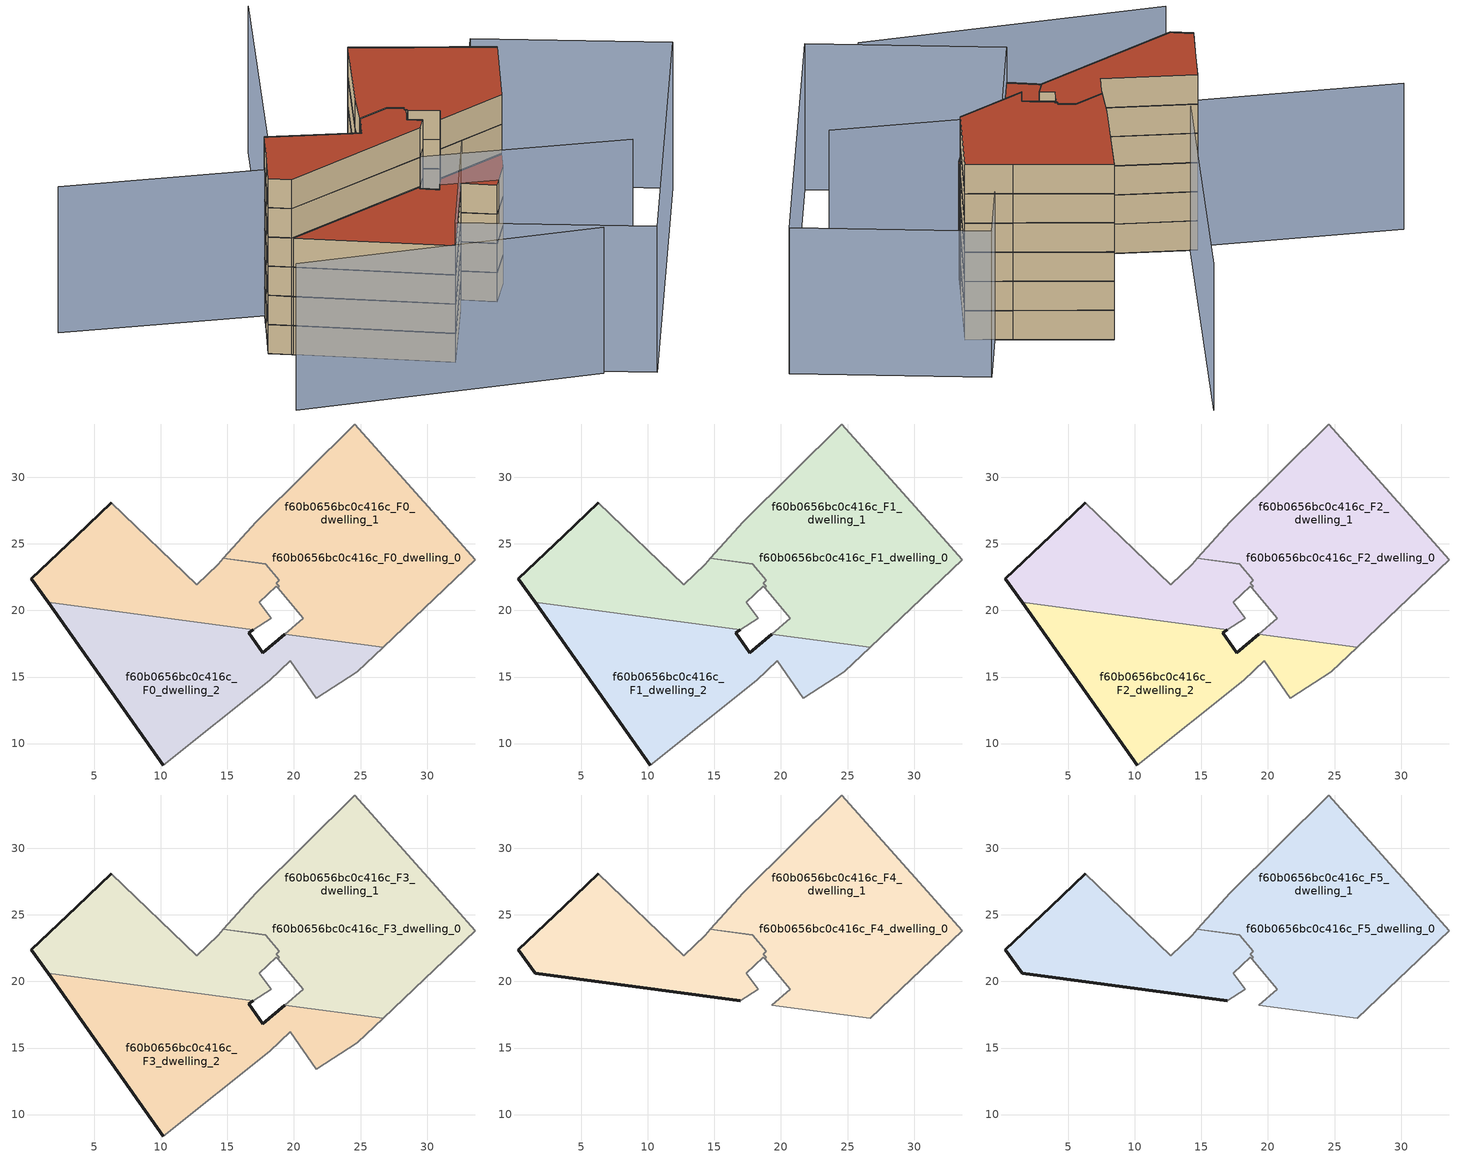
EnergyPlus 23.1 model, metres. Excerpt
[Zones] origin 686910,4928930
f60b0656bc0c416c_F0_dwelling_0
 floor ground (EU_floor_Construction): 18.29,19.43 17.39,20.63 18.67,21.83 18.76,21.72 18.88,21.82 18.68,22.05 18.9,22.26 17.87,23.49 14.7,23.92 14.31,23.48 12.7,21.95 6.26,28.1 3.68,25.62 0.28,22.37 1.52,20.62 16.92,18.55 z0; 17.87,23.49 17.86,23.49 14.7,23.92 z0; 33.6,23.81 30.67,27.1 24.55,34.01 17.16,26.65 14.7,23.92 17.86,23.49 17.87,23.49 18.9,22.26 18.68,22.05 18.88,21.82 18.76,21.72 20.69,19.41 19.29,18.23 26.7,17.23 z0
 wall adiabatic (EU_wall_Construction): 17.87,23.49 14.7,23.92 17.16,26.65 24.55,34.01 30.67,27.1 33.6,23.81 26.7,17.23 19.29,18.23 20.69,19.41 18.77,21.72 z0:3
 wall to f60b0656bc0c416c_F0_dwelling_1 (EU_wall_Construction): 18.76,21.72 18.88,21.82 18.68,22.05 18.9,22.26 17.87,23.49 z0:3
f60b0656bc0c416c_F0_dwelling_1
 floor ground (EU_floor_Construction): 18.29,19.43 17.39,20.63 18.67,21.83 18.76,21.72 18.88,21.82 18.68,22.05 18.9,22.26 17.87,23.49 14.7,23.92 14.31,23.48 12.7,21.95 6.26,28.1 3.68,25.62 0.28,22.37 1.52,20.62 16.92,18.55 z0; 17.87,23.49 17.86,23.49 14.7,23.92 z0; 33.6,23.81 30.67,27.1 24.55,34.01 17.16,26.65 14.7,23.92 17.86,23.49 17.87,23.49 18.9,22.26 18.68,22.05 18.88,21.82 18.76,21.72 20.69,19.41 19.29,18.23 26.7,17.23 z0
 wall outside (EU_wall_Construction): 1.52,20.62 0.28,22.37 3.68,25.62 6.26,28.1 z0:3
 wall adiabatic (EU_wall_Construction): 18.77,21.72 18.67,21.83 17.39,20.63 18.29,19.43 16.92,18.55 / 6.26,28.1 12.7,21.95 14.31,23.48 14.7,23.92 17.86,23.49 17.87,23.49 z0:3
 wall to f60b0656bc0c416c_F0_dwelling_2 (EU_wall_Construction): 16.92,18.55 1.52,20.62 z0:3
f60b0656bc0c416c_F0_dwelling_2
 floor ground (EU_floor_Construction): 21.69,13.42 24.77,15.39 26.7,17.23 19.29,18.23 17.65,16.84 16.61,18.34 16.92,18.55 1.52,20.62 10.19,8.39 18.17,14.76 19.71,16.21 z0
 wall outside (EU_wall_Construction): 10.19,8.39 1.52,20.62 / 16.92,18.55 16.61,18.34 17.65,16.84 19.29,18.23 z0:3
 wall adiabatic (EU_wall_Construction): 19.29,18.23 26.7,17.23 24.77,15.39 21.69,13.42 19.71,16.21 18.17,14.76 10.19,8.39 z0:3
f60b0656bc0c416c_F1_dwelling_0
 floor outside (EU_floor_Construction): 33.6,23.81 30.67,27.1 24.55,34.01 17.16,26.65 14.7,23.92 17.86,23.49 17.87,23.49 18.9,22.26 18.68,22.05 18.88,21.82 18.76,21.72 20.69,19.41 19.29,18.23 26.7,17.23 z3; 18.29,19.43 17.39,20.63 18.67,21.83 18.76,21.72 18.88,21.82 18.68,22.05 18.9,22.26 17.87,23.49 14.7,23.92 14.31,23.48 12.7,21.95 6.26,28.1 3.68,25.62 0.28,22.37 1.52,20.62 16.92,18.55 z3; 17.87,23.49 17.86,23.49 14.7,23.92 z3
 wall adiabatic (EU_wall_Construction): 17.87,23.49 14.7,23.92 17.16,26.65 24.55,34.01 30.67,27.1 33.6,23.81 26.7,17.23 19.29,18.23 20.69,19.41 18.77,21.72 z3:6
 wall to f60b0656bc0c416c_F1_dwelling_1 (EU_wall_Construction): 18.76,21.72 18.88,21.82 18.68,22.05 18.9,22.26 17.87,23.49 z3:6
f60b0656bc0c416c_F1_dwelling_1
 floor to f60b0656bc0c416c_F0_dwelling_1 (EU_floor_Construction): 18.29,19.43 17.39,20.63 18.67,21.83 18.76,21.72 18.88,21.82 18.68,22.05 18.9,22.26 17.87,23.49 14.7,23.92 14.31,23.48 12.7,21.95 6.26,28.1 3.68,25.62 0.28,22.37 1.52,20.62 16.92,18.55 z3; 17.87,23.49 17.86,23.49 14.7,23.92 z3; 33.6,23.81 30.67,27.1 24.55,34.01 17.16,26.65 14.7,23.92 17.86,23.49 17.87,23.49 18.9,22.26 18.68,22.05 18.88,21.82 18.76,21.72 20.69,19.41 19.29,18.23 26.7,17.23 z3
 wall outside (EU_wall_Construction): 1.52,20.62 0.28,22.37 3.68,25.62 6.26,28.1 z3:6
 wall adiabatic (EU_wall_Construction): 18.77,21.72 18.67,21.83 17.39,20.63 18.29,19.43 16.92,18.55 / 6.26,28.1 12.7,21.95 14.31,23.48 14.7,23.92 17.86,23.49 17.87,23.49 z3:6
 wall to f60b0656bc0c416c_F1_dwelling_2 (EU_wall_Construction): 16.92,18.55 1.52,20.62 z3:6
f60b0656bc0c416c_F1_dwelling_2
 floor to f60b0656bc0c416c_F0_dwelling_2 (EU_floor_Construction): 21.69,13.42 24.77,15.39 26.7,17.23 19.29,18.23 17.65,16.84 16.61,18.34 16.92,18.55 1.52,20.62 10.19,8.39 18.17,14.76 19.71,16.21 z3
 wall outside (EU_wall_Construction): 10.19,8.39 1.52,20.62 / 16.92,18.55 16.61,18.34 17.65,16.84 19.29,18.23 z3:6
 wall adiabatic (EU_wall_Construction): 19.29,18.23 26.7,17.23 24.77,15.39 21.69,13.42 19.71,16.21 18.17,14.76 10.19,8.39 z3:6
f60b0656bc0c416c_F2_dwelling_0
 floor outside (EU_floor_Construction): 33.6,23.81 30.67,27.1 24.55,34.01 17.16,26.65 14.7,23.92 17.86,23.49 17.87,23.49 18.9,22.26 18.68,22.05 18.88,21.82 18.76,21.72 20.69,19.41 19.29,18.23 26.7,17.23 z6; 18.29,19.43 17.39,20.63 18.67,21.83 18.76,21.72 18.88,21.82 18.68,22.05 18.9,22.26 17.87,23.49 14.7,23.92 14.31,23.48 12.7,21.95 6.26,28.1 3.68,25.62 0.28,22.37 1.52,20.62 16.92,18.55 z6; 17.87,23.49 17.86,23.49 14.7,23.92 z6
 wall adiabatic (EU_wall_Construction): 17.87,23.49 14.7,23.92 17.16,26.65 24.55,34.01 30.67,27.1 33.6,23.81 26.7,17.23 19.29,18.23 20.69,19.41 18.77,21.72 z6:9
 wall to f60b0656bc0c416c_F2_dwelling_1 (EU_wall_Construction): 18.76,21.72 18.88,21.82 18.68,22.05 18.9,22.26 17.87,23.49 z6:9
f60b0656bc0c416c_F2_dwelling_1
 floor to f60b0656bc0c416c_F1_dwelling_1 (EU_floor_Construction): 18.29,19.43 17.39,20.63 18.67,21.83 18.76,21.72 18.88,21.82 18.68,22.05 18.9,22.26 17.87,23.49 14.7,23.92 14.31,23.48 12.7,21.95 6.26,28.1 3.68,25.62 0.28,22.37 1.52,20.62 16.92,18.55 z6; 17.87,23.49 17.86,23.49 14.7,23.92 z6; 33.6,23.81 30.67,27.1 24.55,34.01 17.16,26.65 14.7,23.92 17.86,23.49 17.87,23.49 18.9,22.26 18.68,22.05 18.88,21.82 18.76,21.72 20.69,19.41 19.29,18.23 26.7,17.23 z6
 wall outside (EU_wall_Construction): 1.52,20.62 0.28,22.37 3.68,25.62 6.26,28.1 z6:9
 wall adiabatic (EU_wall_Construction): 18.77,21.72 18.67,21.83 17.39,20.63 18.29,19.43 16.92,18.55 / 6.26,28.1 12.7,21.95 14.31,23.48 14.7,23.92 17.86,23.49 17.87,23.49 z6:9
 wall to f60b0656bc0c416c_F2_dwelling_2 (EU_wall_Construction): 16.92,18.55 1.52,20.62 z6:9
f60b0656bc0c416c_F2_dwelling_2
 floor to f60b0656bc0c416c_F1_dwelling_2 (EU_floor_Construction): 21.69,13.42 24.77,15.39 26.7,17.23 19.29,18.23 17.65,16.84 16.61,18.34 16.92,18.55 1.52,20.62 10.19,8.39 18.17,14.76 19.71,16.21 z6
 wall outside (EU_wall_Construction): 10.19,8.39 1.52,20.62 / 16.92,18.55 16.61,18.34 17.65,16.84 19.29,18.23 z6:9
 wall adiabatic (EU_wall_Construction): 19.29,18.23 26.7,17.23 24.77,15.39 21.69,13.42 19.71,16.21 18.17,14.76 10.19,8.39 z6:9
f60b0656bc0c416c_F3_dwelling_0
 floor outside (EU_floor_Construction): 33.6,23.81 30.67,27.1 24.55,34.01 17.16,26.65 14.7,23.92 17.86,23.49 17.87,23.49 18.9,22.26 18.68,22.05 18.88,21.82 18.76,21.72 20.69,19.41 19.29,18.23 26.7,17.23 z9; 18.29,19.43 17.39,20.63 18.67,21.83 18.76,21.72 18.88,21.82 18.68,22.05 18.9,22.26 17.87,23.49 14.7,23.92 14.31,23.48 12.7,21.95 6.26,28.1 3.68,25.62 0.28,22.37 1.52,20.62 16.92,18.55 z9; 17.87,23.49 17.86,23.49 14.7,23.92 z9
 wall adiabatic (EU_wall_Construction): 17.87,23.49 14.7,23.92 17.16,26.65 24.55,34.01 30.67,27.1 33.6,23.81 26.7,17.23 19.29,18.23 20.69,19.41 18.77,21.72 z9:12
 wall to f60b0656bc0c416c_F3_dwelling_1 (EU_wall_Construction): 18.76,21.72 18.88,21.82 18.68,22.05 18.9,22.26 17.87,23.49 z9:12
f60b0656bc0c416c_F3_dwelling_1
 floor to f60b0656bc0c416c_F2_dwelling_1 (EU_floor_Construction): 18.29,19.43 17.39,20.63 18.67,21.83 18.76,21.72 18.88,21.82 18.68,22.05 18.9,22.26 17.87,23.49 14.7,23.92 14.31,23.48 12.7,21.95 6.26,28.1 3.68,25.62 0.28,22.37 1.52,20.62 16.92,18.55 z9; 17.87,23.49 17.86,23.49 14.7,23.92 z9; 33.6,23.81 30.67,27.1 24.55,34.01 17.16,26.65 14.7,23.92 17.86,23.49 17.87,23.49 18.9,22.26 18.68,22.05 18.88,21.82 18.76,21.72 20.69,19.41 19.29,18.23 26.7,17.23 z9
 wall outside (EU_wall_Construction): 1.52,20.62 0.28,22.37 3.68,25.62 6.26,28.1 z9:12
 wall adiabatic (EU_wall_Construction): 18.77,21.72 18.67,21.83 17.39,20.63 18.29,19.43 16.92,18.55 / 6.26,28.1 12.7,21.95 14.31,23.48 14.7,23.92 17.86,23.49 17.87,23.49 z9:12
 wall to f60b0656bc0c416c_F3_dwelling_2 (EU_wall_Construction): 16.92,18.55 1.52,20.62 z9:12
f60b0656bc0c416c_F3_dwelling_2
 floor to f60b0656bc0c416c_F2_dwelling_2 (EU_floor_Construction): 21.69,13.42 24.77,15.39 26.7,17.23 19.29,18.23 17.65,16.84 16.61,18.34 16.92,18.55 1.52,20.62 10.19,8.39 18.17,14.76 19.71,16.21 z9
 wall outside (EU_wall_Construction): 10.19,8.39 1.52,20.62 / 16.92,18.55 16.61,18.34 17.65,16.84 19.29,18.23 z9:12
 wall adiabatic (EU_wall_Construction): 19.29,18.23 26.7,17.23 24.77,15.39 21.69,13.42 19.71,16.21 18.17,14.76 10.19,8.39 z9:12
 roof outside (EU_roof_Construction): 26.7,17.23 24.77,15.39 21.69,13.42 19.71,16.21 18.17,14.76 10.19,8.39 1.52,20.62 16.92,18.55 16.61,18.34 17.65,16.84 19.29,18.23 z12
f60b0656bc0c416c_F4_dwelling_0
 floor outside (EU_floor_Construction): 33.6,23.81 30.67,27.1 24.55,34.01 17.16,26.65 14.7,23.92 17.86,23.49 17.87,23.49 18.9,22.26 18.68,22.05 18.88,21.82 18.76,21.72 20.69,19.41 19.29,18.23 26.7,17.23 z12; 18.29,19.43 17.39,20.63 18.67,21.83 18.76,21.72 18.88,21.82 18.68,22.05 18.9,22.26 17.87,23.49 14.7,23.92 14.31,23.48 12.7,21.95 6.26,28.1 3.68,25.62 0.28,22.37 1.52,20.62 16.92,18.55 z12; 17.87,23.49 17.86,23.49 14.7,23.92 z12
 wall adiabatic (EU_wall_Construction): 17.87,23.49 14.7,23.92 17.16,26.65 24.55,34.01 30.67,27.1 33.6,23.81 26.7,17.23 19.29,18.23 20.69,19.41 18.77,21.72 z12:15
 wall to f60b0656bc0c416c_F4_dwelling_1 (EU_wall_Construction): 18.76,21.72 18.88,21.82 18.68,22.05 18.9,22.26 17.87,23.49 z12:15
f60b0656bc0c416c_F4_dwelling_1
 floor to f60b0656bc0c416c_F3_dwelling_1 (EU_floor_Construction): 18.29,19.43 17.39,20.63 18.67,21.83 18.76,21.72 18.88,21.82 18.68,22.05 18.9,22.26 17.87,23.49 14.7,23.92 14.31,23.48 12.7,21.95 6.26,28.1 3.68,25.62 0.28,22.37 1.52,20.62 16.92,18.55 z12; 17.87,23.49 17.86,23.49 14.7,23.92 z12; 33.6,23.81 30.67,27.1 24.55,34.01 17.16,26.65 14.7,23.92 17.86,23.49 17.87,23.49 18.9,22.26 18.68,22.05 18.88,21.82 18.76,21.72 20.69,19.41 19.29,18.23 26.7,17.23 z12
 wall outside (EU_wall_Construction): 16.92,18.55 1.52,20.62 0.28,22.37 3.68,25.62 6.26,28.1 z12:15
 wall adiabatic (EU_wall_Construction): 18.77,21.72 18.67,21.83 17.39,20.63 18.29,19.43 16.92,18.55 / 6.26,28.1 12.7,21.95 14.31,23.48 14.7,23.92 17.86,23.49 17.87,23.49 z12:15
f60b0656bc0c416c_F5_dwelling_0
 floor outside (EU_floor_Construction): 33.6,23.81 30.67,27.1 24.55,34.01 17.16,26.65 14.7,23.92 17.86,23.49 17.87,23.49 18.9,22.26 18.68,22.05 18.88,21.82 18.76,21.72 20.69,19.41 19.29,18.23 26.7,17.23 z15; 18.29,19.43 17.39,20.63 18.67,21.83 18.76,21.72 18.88,21.82 18.68,22.05 18.9,22.26 17.87,23.49 14.7,23.92 14.31,23.48 12.7,21.95 6.26,28.1 3.68,25.62 0.28,22.37 1.52,20.62 16.92,18.55 z15; 17.87,23.49 17.86,23.49 14.7,23.92 z15
 wall adiabatic (EU_wall_Construction): 17.87,23.49 14.7,23.92 17.16,26.65 24.55,34.01 30.67,27.1 33.6,23.81 26.7,17.23 19.29,18.23 20.69,19.41 18.77,21.72 z15:18
 wall to f60b0656bc0c416c_F5_dwelling_1 (EU_wall_Construction): 18.76,21.72 18.88,21.82 18.68,22.05 18.9,22.26 17.87,23.49 z15:18
 roof outside (EU_roof_Construction): 17.86,23.49 17.87,23.49 14.7,23.92 z18; 30.67,27.1 33.6,23.81 26.7,17.23 19.29,18.23 20.69,19.41 18.76,21.72 18.88,21.82 18.68,22.05 18.9,22.26 17.87,23.49 17.86,23.49 14.7,23.92 17.16,26.65 24.55,34.01 z18; 17.87,23.49 18.9,22.26 18.68,22.05 18.88,21.82 18.76,21.72 18.67,21.83 17.39,20.63 18.29,19.43 16.92,18.55 1.52,20.62 0.28,22.37 3.68,25.62 6.26,28.1 12.7,21.95 14.31,23.48 14.7,23.92 z18
f60b0656bc0c416c_F5_dwelling_1
 floor to f60b0656bc0c416c_F4_dwelling_1 (EU_floor_Construction): 18.29,19.43 17.39,20.63 18.67,21.83 18.76,21.72 18.88,21.82 18.68,22.05 18.9,22.26 17.87,23.49 14.7,23.92 14.31,23.48 12.7,21.95 6.26,28.1 3.68,25.62 0.28,22.37 1.52,20.62 16.92,18.55 z15; 17.87,23.49 17.86,23.49 14.7,23.92 z15; 33.6,23.81 30.67,27.1 24.55,34.01 17.16,26.65 14.7,23.92 17.86,23.49 17.87,23.49 18.9,22.26 18.68,22.05 18.88,21.82 18.76,21.72 20.69,19.41 19.29,18.23 26.7,17.23 z15
 wall outside (EU_wall_Construction): 16.92,18.55 1.52,20.62 0.28,22.37 3.68,25.62 6.26,28.1 z15:18
 wall adiabatic (EU_wall_Construction): 18.77,21.72 18.67,21.83 17.39,20.63 18.29,19.43 16.92,18.55 / 6.26,28.1 12.7,21.95 14.31,23.48 14.7,23.92 17.86,23.49 17.87,23.49 z15:18
 roof outside (EU_roof_Construction): 17.86,23.49 17.87,23.49 14.7,23.92 z18; 30.67,27.1 33.6,23.81 26.7,17.23 19.29,18.23 20.69,19.41 18.76,21.72 18.88,21.82 18.68,22.05 18.9,22.26 17.87,23.49 17.86,23.49 14.7,23.92 17.16,26.65 24.55,34.01 z18; 17.87,23.49 18.9,22.26 18.68,22.05 18.88,21.82 18.76,21.72 18.67,21.83 17.39,20.63 18.29,19.43 16.92,18.55 1.52,20.62 0.28,22.37 3.68,25.62 6.26,28.1 12.7,21.95 14.31,23.48 14.7,23.92 z18
shading: -6.38,13.16 17.55,-3.14 / 32.29,6.27 -9.21,39.48 / 29.01,49.98 6.75,27.61 / 37.48,30.52 49.1,16.19 / 49.1,16.19 20.88,-6.69 / 20.88,-6.69 9.26,7.64 / 9.26,7.64 37.48,30.52 z0:15
[Building]
EU S2 Campaign: North Axis=0; Terrain=City; Solar Distribution=FullExterior
[Site:Location]
Bologna: Latitude=44.5; Longitude=11.25; Time Zone=1; Elevation=37
[SizingPeriod:WeatherFileDays]
AnnualSizingPeriod: Begin Month=1; Begin Day of Month=1; End Month=12; End Day of Month=31; Day of Week for Start Day=Monday; Use Weather File Daylight Saving Period=No; Use Weather File Rain and Snow Indicators=No
[MATERIAL]
EU_InternalMass_Material: Roughness=MediumRough; Thickness=0.1; Conductivity=1; Density=1800; Specific Heat=900; Thermal Absorptance=0.9; Solar Absorptance=0.7; Visible Absorptance=0.7
[MATERIAL:NOMASS] Roughness=MediumRough; Thermal Absorptance=0.9; Solar Absorptance=0.7; Visible Absorptance=0.7
Name | Thermal Resistance
EU_wall_NoMass | 0.905828
EU_roof_NoMass | 0.37593
EU_floor_NoMass | 0.67114
[CONSTRUCTION]
EU_wall_Construction: EU_wall_NoMass
EU_roof_Construction: EU_roof_NoMass
EU_floor_Construction: EU_floor_NoMass
EU_InternalMass_Construction: EU_InternalMass_Material
[ZONE] Type=1; Multiplier=1; Ceiling Height=autocalculate; Floor Area=autocalculate; Part of Total Floor Area=Yes
Name | Volume
f60b0656bc0c416c_F0_dwelling_0; f60b0656bc0c416c_F1_dwelling_0; f60b0656bc0c416c_F2_dwelling_0; f60b0656bc0c416c_F3_dwelling_0; f60b0656bc0c416c_F4_dwelling_0; f60b0656bc0c416c_F5_dwelling_0; f60b0656bc0c416c_F0_dwelling_1; f60b0656bc0c416c_F1_dwelling_1; f60b0656bc0c416c_F2_dwelling_1; f60b0656bc0c416c_F3_dwelling_1; f60b0656bc0c416c_F4_dwelling_1; f60b0656bc0c416c_F5_dwelling_1 | 762.436
f60b0656bc0c416c_F0_dwelling_2; f60b0656bc0c416c_F1_dwelling_2; f60b0656bc0c416c_F2_dwelling_2; f60b0656bc0c416c_F3_dwelling_2 | 381.252
[INTERNALMASS] Construction=EU_InternalMass_Construction
Name | Zone or ZoneList | Surface Area
f60b0656bc0c416c_F0_dwelling_0_EU_InternalMass | f60b0656bc0c416c_F0_dwelling_0 | 166.011
f60b0656bc0c416c_F0_dwelling_1_EU_InternalMass | f60b0656bc0c416c_F0_dwelling_1 | 88.1339
f60b0656bc0c416c_F0_dwelling_2_EU_InternalMass | f60b0656bc0c416c_F0_dwelling_2 | 127.084
f60b0656bc0c416c_F1_dwelling_0_EU_InternalMass | f60b0656bc0c416c_F1_dwelling_0 | 166.011
f60b0656bc0c416c_F1_dwelling_1_EU_InternalMass | f60b0656bc0c416c_F1_dwelling_1 | 88.1339
f60b0656bc0c416c_F1_dwelling_2_EU_InternalMass | f60b0656bc0c416c_F1_dwelling_2 | 127.084
f60b0656bc0c416c_F2_dwelling_0_EU_InternalMass | f60b0656bc0c416c_F2_dwelling_0 | 166.011
f60b0656bc0c416c_F2_dwelling_1_EU_InternalMass | f60b0656bc0c416c_F2_dwelling_1 | 88.1339
f60b0656bc0c416c_F2_dwelling_2_EU_InternalMass | f60b0656bc0c416c_F2_dwelling_2 | 127.084
f60b0656bc0c416c_F3_dwelling_0_EU_InternalMass | f60b0656bc0c416c_F3_dwelling_0 | 166.011
f60b0656bc0c416c_F3_dwelling_1_EU_InternalMass | f60b0656bc0c416c_F3_dwelling_1 | 88.1339
f60b0656bc0c416c_F3_dwelling_2_EU_InternalMass | f60b0656bc0c416c_F3_dwelling_2 | 127.084
f60b0656bc0c416c_F4_dwelling_0_EU_InternalMass | f60b0656bc0c416c_F4_dwelling_0 | 190.618
f60b0656bc0c416c_F4_dwelling_1_EU_InternalMass | f60b0656bc0c416c_F4_dwelling_1 | 190.611
f60b0656bc0c416c_F5_dwelling_0_EU_InternalMass | f60b0656bc0c416c_F5_dwelling_0 | 190.618
f60b0656bc0c416c_F5_dwelling_1_EU_InternalMass | f60b0656bc0c416c_F5_dwelling_1 | 190.611
[OTHEREQUIPMENT] Fuel Type=Electricity; Design Level Calculation Method=Watts/Area; Power per Zone Floor Area=1; Fraction Latent=0; Fraction Radiant=0; Fraction Lost=0; Carbon Dioxide Generation Rate=0; EndUse Subcategory=EU_Step8_InternalGains
Name | Zone or ZoneList or Space or SpaceList | Schedule
EU_Step8_InternalGain_f60b0656bc0c416c_F0_dwelling_0_f000 | f60b0656bc0c416c_F0_dwelling_0 | EU_Step8_GainSchedule_f60b0656bc0c416c_F0_dwelling_0_f000
EU_Step8_InternalGain_f60b0656bc0c416c_F0_dwelling_1_f000 | f60b0656bc0c416c_F0_dwelling_1 | EU_Step8_GainSchedule_f60b0656bc0c416c_F0_dwelling_1_f000
EU_Step8_InternalGain_f60b0656bc0c416c_F0_dwelling_2_f000 | f60b0656bc0c416c_F0_dwelling_2 | EU_Step8_GainSchedule_f60b0656bc0c416c_F0_dwelling_2_f000
EU_Step8_InternalGain_f60b0656bc0c416c_F1_dwelling_0_f000 | f60b0656bc0c416c_F1_dwelling_0 | EU_Step8_GainSchedule_f60b0656bc0c416c_F1_dwelling_0_f000
EU_Step8_InternalGain_f60b0656bc0c416c_F1_dwelling_1_f000 | f60b0656bc0c416c_F1_dwelling_1 | EU_Step8_GainSchedule_f60b0656bc0c416c_F1_dwelling_1_f000
EU_Step8_InternalGain_f60b0656bc0c416c_F1_dwelling_2_f000 | f60b0656bc0c416c_F1_dwelling_2 | EU_Step8_GainSchedule_f60b0656bc0c416c_F1_dwelling_2_f000
EU_Step8_InternalGain_f60b0656bc0c416c_F2_dwelling_0_f000 | f60b0656bc0c416c_F2_dwelling_0 | EU_Step8_GainSchedule_f60b0656bc0c416c_F2_dwelling_0_f000
EU_Step8_InternalGain_f60b0656bc0c416c_F2_dwelling_1_f000 | f60b0656bc0c416c_F2_dwelling_1 | EU_Step8_GainSchedule_f60b0656bc0c416c_F2_dwelling_1_f000
EU_Step8_InternalGain_f60b0656bc0c416c_F2_dwelling_2_f000 | f60b0656bc0c416c_F2_dwelling_2 | EU_Step8_GainSchedule_f60b0656bc0c416c_F2_dwelling_2_f000
EU_Step8_InternalGain_f60b0656bc0c416c_F3_dwelling_0_f000 | f60b0656bc0c416c_F3_dwelling_0 | EU_Step8_GainSchedule_f60b0656bc0c416c_F3_dwelling_0_f000
EU_Step8_InternalGain_f60b0656bc0c416c_F3_dwelling_1_f000 | f60b0656bc0c416c_F3_dwelling_1 | EU_Step8_GainSchedule_f60b0656bc0c416c_F3_dwelling_1_f000
EU_Step8_InternalGain_f60b0656bc0c416c_F3_dwelling_2_f000 | f60b0656bc0c416c_F3_dwelling_2 | EU_Step8_GainSchedule_f60b0656bc0c416c_F3_dwelling_2_f000
EU_Step8_InternalGain_f60b0656bc0c416c_F4_dwelling_0_f000 | f60b0656bc0c416c_F4_dwelling_0 | EU_Step8_GainSchedule_f60b0656bc0c416c_F4_dwelling_0_f000
EU_Step8_InternalGain_f60b0656bc0c416c_F4_dwelling_1_f000 | f60b0656bc0c416c_F4_dwelling_1 | EU_Step8_GainSchedule_f60b0656bc0c416c_F4_dwelling_1_f000
EU_Step8_InternalGain_f60b0656bc0c416c_F5_dwelling_0_f000 | f60b0656bc0c416c_F5_dwelling_0 | EU_Step8_GainSchedule_f60b0656bc0c416c_F5_dwelling_0_f000
EU_Step8_InternalGain_f60b0656bc0c416c_F5_dwelling_1_f000 | f60b0656bc0c416c_F5_dwelling_1 | EU_Step8_GainSchedule_f60b0656bc0c416c_F5_dwelling_1_f000
[ZONEVENTILATION:DESIGNFLOWRATE] Schedule=EU_AlwaysOn; Design Flow Rate Calculation Method=AirChanges/Hour; Air Changes per Hour=0.73129; Ventilation Type=Natural; Fan Pressure Rise=0; Fan Total Efficiency=1; Constant Term Coefficient=1; Temperature Term Coefficient=0; Velocity Term Coefficient=0; Velocity Squared Term Coefficient=0; Minimum Indoor Temperature=-100; Maximum Indoor Temperature=100; Delta Temperature=-100; Minimum Outdoor Temperature=-100; Maximum Outdoor Temperature=100; Maximum Wind Speed=40
Name | Zone or ZoneList or Space or SpaceList
EU_ConstantAir_f60b0656bc0c416c_F0_dwelling_0 | f60b0656bc0c416c_F0_dwelling_0
EU_ConstantAir_f60b0656bc0c416c_F0_dwelling_1 | f60b0656bc0c416c_F0_dwelling_1
EU_ConstantAir_f60b0656bc0c416c_F0_dwelling_2 | f60b0656bc0c416c_F0_dwelling_2
EU_ConstantAir_f60b0656bc0c416c_F1_dwelling_0 | f60b0656bc0c416c_F1_dwelling_0
EU_ConstantAir_f60b0656bc0c416c_F1_dwelling_1 | f60b0656bc0c416c_F1_dwelling_1
EU_ConstantAir_f60b0656bc0c416c_F1_dwelling_2 | f60b0656bc0c416c_F1_dwelling_2
EU_ConstantAir_f60b0656bc0c416c_F2_dwelling_0 | f60b0656bc0c416c_F2_dwelling_0
EU_ConstantAir_f60b0656bc0c416c_F2_dwelling_1 | f60b0656bc0c416c_F2_dwelling_1
EU_ConstantAir_f60b0656bc0c416c_F2_dwelling_2 | f60b0656bc0c416c_F2_dwelling_2
EU_ConstantAir_f60b0656bc0c416c_F3_dwelling_0 | f60b0656bc0c416c_F3_dwelling_0
EU_ConstantAir_f60b0656bc0c416c_F3_dwelling_1 | f60b0656bc0c416c_F3_dwelling_1
EU_ConstantAir_f60b0656bc0c416c_F3_dwelling_2 | f60b0656bc0c416c_F3_dwelling_2
EU_ConstantAir_f60b0656bc0c416c_F4_dwelling_0 | f60b0656bc0c416c_F4_dwelling_0
EU_ConstantAir_f60b0656bc0c416c_F4_dwelling_1 | f60b0656bc0c416c_F4_dwelling_1
EU_ConstantAir_f60b0656bc0c416c_F5_dwelling_0 | f60b0656bc0c416c_F5_dwelling_0
EU_ConstantAir_f60b0656bc0c416c_F5_dwelling_1 | f60b0656bc0c416c_F5_dwelling_1
[SIZING:ZONE] Zone Cooling Design Supply Air Temperature Input Method=SupplyAirTemperature; Zone Cooling Design Supply Air Temperature=13; Zone Heating Design Supply Air Temperature Input Method=SupplyAirTemperature; Zone Heating Design Supply Air Temperature=50; Zone Cooling Design Supply Air Humidity Ratio=0.008; Zone Heating Design Supply Air Humidity Ratio=0.008; Cooling Design Air Flow Method=DesignDay; Cooling Design Air Flow Rate=0; Cooling Minimum Air Flow per Zone Floor Area=0.000762; Cooling Minimum Air Flow=0; Cooling Minimum Air Flow Fraction=0.2; Heating Design Air Flow Method=DesignDay; Heating Design Air Flow Rate=0; Heating Maximum Air Flow per Zone Floor Area=0.002032; Heating Maximum Air Flow=0.141576; Heating Maximum Air Flow Fraction=0.3; Account for Dedicated Outdoor Air System=No; Dedicated Outdoor Air System Control Strategy=NeutralSupplyAir; Dedicated Outdoor Air Low Setpoint Temperature for Design=autosize; Dedicated Outdoor Air High Setpoint Temperature for Design=autosize; Zone Load Sizing Method=Sensible Load Only No Latent Load; Zone Latent Cooling Design Supply Air Humidity Ratio Input Method=HumidityRatioDifference; Zone Cooling Design Supply Air Humidity Ratio Difference=0.005; Zone Latent Heating Design Supply Air Humidity Ratio Input Method=HumidityRatioDifference; Zone Humidification Design Supply Air Humidity Ratio Difference=0.005
f60b0656bc0c416c_F0_dwelling_0; f60b0656bc0c416c_F0_dwelling_1; f60b0656bc0c416c_F0_dwelling_2; f60b0656bc0c416c_F1_dwelling_0; f60b0656bc0c416c_F1_dwelling_1; f60b0656bc0c416c_F1_dwelling_2; f60b0656bc0c416c_F2_dwelling_0; f60b0656bc0c416c_F2_dwelling_1; f60b0656bc0c416c_F2_dwelling_2; f60b0656bc0c416c_F3_dwelling_0; f60b0656bc0c416c_F3_dwelling_1; f60b0656bc0c416c_F3_dwelling_2; f60b0656bc0c416c_F4_dwelling_0; f60b0656bc0c416c_F4_dwelling_1; f60b0656bc0c416c_F5_dwelling_0; f60b0656bc0c416c_F5_dwelling_1
[ThermostatSetpoint:DualSetpoint] Heating Setpoint Temperature Schedule=HVACTemplate-Always 20; Cooling Setpoint Temperature Schedule=HVACTemplate-Always 50
EU_HeatOnly_f60b0656bc0c416c_F0_dwelling_0 Dual SP Control; EU_HeatOnly_f60b0656bc0c416c_F0_dwelling_1 Dual SP Control; EU_HeatOnly_f60b0656bc0c416c_F0_dwelling_2 Dual SP Control; EU_HeatOnly_f60b0656bc0c416c_F1_dwelling_0 Dual SP Control; EU_HeatOnly_f60b0656bc0c416c_F1_dwelling_1 Dual SP Control; EU_HeatOnly_f60b0656bc0c416c_F1_dwelling_2 Dual SP Control; EU_HeatOnly_f60b0656bc0c416c_F2_dwelling_0 Dual SP Control; EU_HeatOnly_f60b0656bc0c416c_F2_dwelling_1 Dual SP Control; EU_HeatOnly_f60b0656bc0c416c_F2_dwelling_2 Dual SP Control; EU_HeatOnly_f60b0656bc0c416c_F3_dwelling_0 Dual SP Control; EU_HeatOnly_f60b0656bc0c416c_F3_dwelling_1 Dual SP Control; EU_HeatOnly_f60b0656bc0c416c_F3_dwelling_2 Dual SP Control; EU_HeatOnly_f60b0656bc0c416c_F4_dwelling_0 Dual SP Control; EU_HeatOnly_f60b0656bc0c416c_F4_dwelling_1 Dual SP Control; EU_HeatOnly_f60b0656bc0c416c_F5_dwelling_0 Dual SP Control; EU_HeatOnly_f60b0656bc0c416c_F5_dwelling_1 Dual SP Control
[ZoneControl:Thermostat] Control Type Schedule=HVACTemplate-Always 4
Name | Zone or ZoneList | Control
f60b0656bc0c416c_F0_dwelling_0 Thermostat | f60b0656bc0c416c_F0_dwelling_0 | EU_HeatOnly_f60b0656bc0c416c_F0_dwelling_0 Dual SP Control
f60b0656bc0c416c_F0_dwelling_1 Thermostat | f60b0656bc0c416c_F0_dwelling_1 | EU_HeatOnly_f60b0656bc0c416c_F0_dwelling_1 Dual SP Control
f60b0656bc0c416c_F0_dwelling_2 Thermostat | f60b0656bc0c416c_F0_dwelling_2 | EU_HeatOnly_f60b0656bc0c416c_F0_dwelling_2 Dual SP Control
f60b0656bc0c416c_F1_dwelling_0 Thermostat | f60b0656bc0c416c_F1_dwelling_0 | EU_HeatOnly_f60b0656bc0c416c_F1_dwelling_0 Dual SP Control
f60b0656bc0c416c_F1_dwelling_1 Thermostat | f60b0656bc0c416c_F1_dwelling_1 | EU_HeatOnly_f60b0656bc0c416c_F1_dwelling_1 Dual SP Control
f60b0656bc0c416c_F1_dwelling_2 Thermostat | f60b0656bc0c416c_F1_dwelling_2 | EU_HeatOnly_f60b0656bc0c416c_F1_dwelling_2 Dual SP Control
f60b0656bc0c416c_F2_dwelling_0 Thermostat | f60b0656bc0c416c_F2_dwelling_0 | EU_HeatOnly_f60b0656bc0c416c_F2_dwelling_0 Dual SP Control
f60b0656bc0c416c_F2_dwelling_1 Thermostat | f60b0656bc0c416c_F2_dwelling_1 | EU_HeatOnly_f60b0656bc0c416c_F2_dwelling_1 Dual SP Control
f60b0656bc0c416c_F2_dwelling_2 Thermostat | f60b0656bc0c416c_F2_dwelling_2 | EU_HeatOnly_f60b0656bc0c416c_F2_dwelling_2 Dual SP Control
f60b0656bc0c416c_F3_dwelling_0 Thermostat | f60b0656bc0c416c_F3_dwelling_0 | EU_HeatOnly_f60b0656bc0c416c_F3_dwelling_0 Dual SP Control
f60b0656bc0c416c_F3_dwelling_1 Thermostat | f60b0656bc0c416c_F3_dwelling_1 | EU_HeatOnly_f60b0656bc0c416c_F3_dwelling_1 Dual SP Control
f60b0656bc0c416c_F3_dwelling_2 Thermostat | f60b0656bc0c416c_F3_dwelling_2 | EU_HeatOnly_f60b0656bc0c416c_F3_dwelling_2 Dual SP Control
f60b0656bc0c416c_F4_dwelling_0 Thermostat | f60b0656bc0c416c_F4_dwelling_0 | EU_HeatOnly_f60b0656bc0c416c_F4_dwelling_0 Dual SP Control
f60b0656bc0c416c_F4_dwelling_1 Thermostat | f60b0656bc0c416c_F4_dwelling_1 | EU_HeatOnly_f60b0656bc0c416c_F4_dwelling_1 Dual SP Control
f60b0656bc0c416c_F5_dwelling_0 Thermostat | f60b0656bc0c416c_F5_dwelling_0 | EU_HeatOnly_f60b0656bc0c416c_F5_dwelling_0 Dual SP Control
f60b0656bc0c416c_F5_dwelling_1 Thermostat | f60b0656bc0c416c_F5_dwelling_1 | EU_HeatOnly_f60b0656bc0c416c_F5_dwelling_1 Dual SP Control
[Zone equipment]
f60b0656bc0c416c_F0_dwelling_0: f60b0656bc0c416c_F0_dwelling_0 Ideal Loads Air System
f60b0656bc0c416c_F0_dwelling_1: f60b0656bc0c416c_F0_dwelling_1 Ideal Loads Air System
f60b0656bc0c416c_F0_dwelling_2: f60b0656bc0c416c_F0_dwelling_2 Ideal Loads Air System
f60b0656bc0c416c_F1_dwelling_0: f60b0656bc0c416c_F1_dwelling_0 Ideal Loads Air System
f60b0656bc0c416c_F1_dwelling_1: f60b0656bc0c416c_F1_dwelling_1 Ideal Loads Air System
f60b0656bc0c416c_F1_dwelling_2: f60b0656bc0c416c_F1_dwelling_2 Ideal Loads Air System
f60b0656bc0c416c_F2_dwelling_0: f60b0656bc0c416c_F2_dwelling_0 Ideal Loads Air System
f60b0656bc0c416c_F2_dwelling_1: f60b0656bc0c416c_F2_dwelling_1 Ideal Loads Air System
f60b0656bc0c416c_F2_dwelling_2: f60b0656bc0c416c_F2_dwelling_2 Ideal Loads Air System
f60b0656bc0c416c_F3_dwelling_0: f60b0656bc0c416c_F3_dwelling_0 Ideal Loads Air System
f60b0656bc0c416c_F3_dwelling_1: f60b0656bc0c416c_F3_dwelling_1 Ideal Loads Air System
f60b0656bc0c416c_F3_dwelling_2: f60b0656bc0c416c_F3_dwelling_2 Ideal Loads Air System
f60b0656bc0c416c_F4_dwelling_0: f60b0656bc0c416c_F4_dwelling_0 Ideal Loads Air System
f60b0656bc0c416c_F4_dwelling_1: f60b0656bc0c416c_F4_dwelling_1 Ideal Loads Air System
f60b0656bc0c416c_F5_dwelling_0: f60b0656bc0c416c_F5_dwelling_0 Ideal Loads Air System
f60b0656bc0c416c_F5_dwelling_1: f60b0656bc0c416c_F5_dwelling_1 Ideal Loads Air System
[ZoneHVAC:IdealLoadsAirSystem] Availability Schedule=EU_AlwaysOn; Maximum Heating Supply Air Temperature [C]=50; Minimum Cooling Supply Air Temperature [C]=13; Maximum Heating Supply Air Humidity Ratio [kg-H20/kg-air]=0.0156; Minimum Cooling Supply Air Humidity Ratio [kg-H20/kg-air]=0.0077; Heating Limit=NoLimit; Cooling Limit=NoLimit; Heating Availability Schedule=EU_AlwaysOn; Cooling Availability Schedule=EU_CoolingOff; Dehumidification Control Type=ConstantSensibleHeatRatio; Cooling Sensible Heat Ratio=0.7; Humidification Control Type=None; Demand Controlled Ventilation Type=None; Outdoor Air Economizer Type=NoEconomizer; Heat Recovery Type=None; Sensible Heat Recovery Effectiveness=0.7; Latent Heat Recovery Effectiveness=0.65
f60b0656bc0c416c_F0_dwelling_0 Ideal Loads Air System; f60b0656bc0c416c_F0_dwelling_1 Ideal Loads Air System; f60b0656bc0c416c_F0_dwelling_2 Ideal Loads Air System; f60b0656bc0c416c_F1_dwelling_0 Ideal Loads Air System; f60b0656bc0c416c_F1_dwelling_1 Ideal Loads Air System; f60b0656bc0c416c_F1_dwelling_2 Ideal Loads Air System; f60b0656bc0c416c_F2_dwelling_0 Ideal Loads Air System; f60b0656bc0c416c_F2_dwelling_1 Ideal Loads Air System; f60b0656bc0c416c_F2_dwelling_2 Ideal Loads Air System; f60b0656bc0c416c_F3_dwelling_0 Ideal Loads Air System; f60b0656bc0c416c_F3_dwelling_1 Ideal Loads Air System; f60b0656bc0c416c_F3_dwelling_2 Ideal Loads Air System; f60b0656bc0c416c_F4_dwelling_0 Ideal Loads Air System; f60b0656bc0c416c_F4_dwelling_1 Ideal Loads Air System; f60b0656bc0c416c_F5_dwelling_0 Ideal Loads Air System; f60b0656bc0c416c_F5_dwelling_1 Ideal Loads Air System
[SCHEDULE:CONSTANT]
Name | Hourly Value
EU_AlwaysOn | 1
EU_CoolingOff | 0
[SCHEDULE:FILE] Column Number=1; Rows to Skip at Top=0; Number of Hours of Data=8760; Column Separator=Comma; Interpolate to Timestep=No; Minutes per Item=60; Adjust Schedule for Daylight Savings=Yes
Name | File
EU_Step8_GainSchedule_f60b0656bc0c416c_F0_dwelling_0_f000 | ../../schedules/f60b0656bc0c416c/f60b0656bc0c416c_F0_dwelling_0_f000_gain.csv
EU_Step8_GainSchedule_f60b0656bc0c416c_F0_dwelling_1_f000 | ../../schedules/f60b0656bc0c416c/f60b0656bc0c416c_F0_dwelling_1_f000_gain.csv
EU_Step8_GainSchedule_f60b0656bc0c416c_F0_dwelling_2_f000 | ../../schedules/f60b0656bc0c416c/f60b0656bc0c416c_F0_dwelling_2_f000_gain.csv
EU_Step8_GainSchedule_f60b0656bc0c416c_F1_dwelling_0_f000 | ../../schedules/f60b0656bc0c416c/f60b0656bc0c416c_F1_dwelling_0_f000_gain.csv
EU_Step8_GainSchedule_f60b0656bc0c416c_F1_dwelling_1_f000 | ../../schedules/f60b0656bc0c416c/f60b0656bc0c416c_F1_dwelling_1_f000_gain.csv
EU_Step8_GainSchedule_f60b0656bc0c416c_F1_dwelling_2_f000 | ../../schedules/f60b0656bc0c416c/f60b0656bc0c416c_F1_dwelling_2_f000_gain.csv
EU_Step8_GainSchedule_f60b0656bc0c416c_F2_dwelling_0_f000 | ../../schedules/f60b0656bc0c416c/f60b0656bc0c416c_F2_dwelling_0_f000_gain.csv
EU_Step8_GainSchedule_f60b0656bc0c416c_F2_dwelling_1_f000 | ../../schedules/f60b0656bc0c416c/f60b0656bc0c416c_F2_dwelling_1_f000_gain.csv
EU_Step8_GainSchedule_f60b0656bc0c416c_F2_dwelling_2_f000 | ../../schedules/f60b0656bc0c416c/f60b0656bc0c416c_F2_dwelling_2_f000_gain.csv
EU_Step8_GainSchedule_f60b0656bc0c416c_F3_dwelling_0_f000 | ../../schedules/f60b0656bc0c416c/f60b0656bc0c416c_F3_dwelling_0_f000_gain.csv
EU_Step8_GainSchedule_f60b0656bc0c416c_F3_dwelling_1_f000 | ../../schedules/f60b0656bc0c416c/f60b0656bc0c416c_F3_dwelling_1_f000_gain.csv
EU_Step8_GainSchedule_f60b0656bc0c416c_F3_dwelling_2_f000 | ../../schedules/f60b0656bc0c416c/f60b0656bc0c416c_F3_dwelling_2_f000_gain.csv
EU_Step8_GainSchedule_f60b0656bc0c416c_F4_dwelling_0_f000 | ../../schedules/f60b0656bc0c416c/f60b0656bc0c416c_F4_dwelling_0_f000_gain.csv
EU_Step8_GainSchedule_f60b0656bc0c416c_F4_dwelling_1_f000 | ../../schedules/f60b0656bc0c416c/f60b0656bc0c416c_F4_dwelling_1_f000_gain.csv
EU_Step8_GainSchedule_f60b0656bc0c416c_F5_dwelling_0_f000 | ../../schedules/f60b0656bc0c416c/f60b0656bc0c416c_F5_dwelling_0_f000_gain.csv
EU_Step8_GainSchedule_f60b0656bc0c416c_F5_dwelling_1_f000 | ../../schedules/f60b0656bc0c416c/f60b0656bc0c416c_F5_dwelling_1_f000_gain.csv
[Schedule:Compact]
HVACTemplate-Always 20: Through: 12/31, For: AllDays, Until: 24:00, 20
HVACTemplate-Always 50: Through: 12/31, For: AllDays, Until: 24:00, 50
HVACTemplate-Always 4: Through: 12/31, For: AllDays, Until: 24:00, 4
